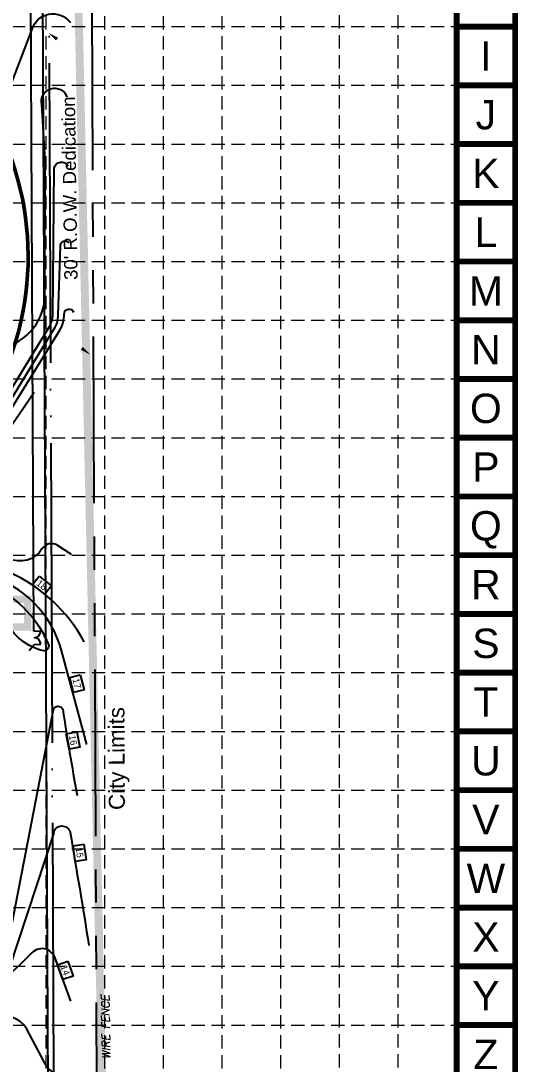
# Model space of a CAD drawing. Header units: feet. Extents: x 2467609 to 2470436, y 7119976 to 7121745.
# Drawn here: x 2470062 to 2470436, y 7120567 to 7121350 of the extents above; entities that cross this region are included whole.
import ezdxf
from ezdxf.enums import TextEntityAlignment as Align

# ---------------------------------------------------------------- set-up
doc = ezdxf.new("R2010")
doc.units = ezdxf.units.FT
doc.header["$LTSCALE"] = 100
doc.header["$MEASUREMENT"] = 0
for name, pattern in [('06117 BASE$0$PL2', [2.85, 2.25, -0.2, 0, -0.2, 0, -0.2]), ('HIDDEN', [0.375, 0.25, -0.125]), ('PHANTOM', [2.5, 1.25, -0.25, 0.25, -0.25, 0.25, -0.25]), ('SDASH', [0.15, 0.1, -0.05])]:
    doc.linetypes.add(name, pattern=pattern)
doc.layers.add('06117 BASE$0$PROP-ROW', color=1, linetype='06117 BASE$0$PL2', lineweight=25)
doc.layers.add('06117 BASE$0$X-Hevy', color=253, linetype='Continuous', lineweight=50)
for name, color, linetype in [('06117 BASE$0$SITE-Fence', 8, '06117 BASE$0$FENCELINE4'), ('06117 TOPO$0$EXWATER', 253, 'Continuous'), ('06117 TOPO$0$TEXT1', 253, 'Continuous'), ('BASE', 7, 'Continuous'), ('CITY LIMIT LINE', 2, 'PHANTOM'), ('CPCONT', 253, 'Continuous'), ('CTX2', 1, 'Continuous'), ('GRID', 254, 'HIDDEN'), ('LIMITS OF DISTURBANCE', 1, 'HIDDEN'), ('proposed ec', 6, 'SDASH')]:
    doc.layers.add(name, color=color, linetype=linetype)
doc.styles.add('06117 BASE$0$Standard', font='romans.shx')
doc.styles.add('06117 TOPO$0$STD60CL', font='ROMANS.shx', dxfattribs={"oblique": 10, "height": 6})
doc.styles.get("Standard").update_dxf_attribs({"font": 'ARIAL.TTF'})
doc.linetypes.add('06117 BASE$0$FENCELINE4', pattern='A,0.5,-0.05,["x",06117 BASE$0$Standard,S=0.16,R=0,X=-0.02,Y=-0.05],-0.15', length=0.7)

msp = doc.modelspace()

# ---------------------------------------------------------------- linework, layer by layer
at = {"layer": '06117 BASE$0$PROP-ROW'}
msp.add_line((2470082.11, 7121603.39), (2470086.5, 7120557.35), dxfattribs=at)
msp.add_line((2470082.11, 7121603.39), (2470086.5, 7120557.35), dxfattribs=at)
at = {"layer": '06117 BASE$0$SITE-Fence'}
for p, q in [((2470071.84, 7120891.81, 1218.08), (2470068.45, 7121599.21, 1218.08)), ((2470071.84, 7120891.81, 1218.08), (2470068.45, 7121599.21, 1218.08)), ((2470071.84, 7120891.81, 1218.08), (2470068.45, 7121599.21, 1218.08)), ((2470071.84, 7120891.81, 1218.08), (2470068.45, 7121599.21, 1218.08)), ((2470071.84, 7120891.81, 1218.08), (2470076.84, 7120891.86, 1218.08)), ((2470071.84, 7120891.81, 1218.08), (2470076.84, 7120891.86, 1218.08)), ((2470071.84, 7120891.81, 1218.08), (2470076.84, 7120891.86, 1218.08)), ((2470071.84, 7120891.81, 1218.08), (2470076.84, 7120891.86, 1218.08)), ((2470068.12, 7120877.19, 1218.08), (2470071.89, 7120881.81, 1218.08)), ((2470068.12, 7120877.19, 1218.08), (2470071.89, 7120881.81, 1218.08)), ((2470068.12, 7120877.19, 1218.08), (2470071.89, 7120881.81, 1218.08)), ((2470068.12, 7120877.19, 1218.08), (2470071.89, 7120881.81, 1218.08)), ((2470071.89, 7120881.81, 1218.08), (2470076.92, 7120881.86, 1218.08)), ((2470071.89, 7120881.81, 1218.08), (2470076.92, 7120881.86, 1218.08)), ((2470071.89, 7120881.81, 1218.08), (2470076.92, 7120881.86, 1218.08)), ((2470071.89, 7120881.81, 1218.08), (2470076.92, 7120881.86, 1218.08))]:
    msp.add_line(p, q, dxfattribs=at)
for centre, start, end in [((2470071.84, 7120891.81, 1218.08), 270.46654, 0.46654), ((2470071.84, 7120891.81, 1218.08), 270.46654, 0.46654), ((2470071.84, 7120891.81, 1218.08), 270.46654, 0.46654), ((2470071.84, 7120891.81, 1218.08), 270.46654, 0.46654), ((2470071.92, 7120881.82, 1218.08), 0.46654, 90.46654), ((2470071.92, 7120881.82, 1218.08), 0.46654, 90.46654), ((2470071.92, 7120881.82, 1218.08), 0.46654, 90.46654), ((2470071.92, 7120881.82, 1218.08), 0.46654, 90.46654)]:
    msp.add_arc(centre, 5, start, end, dxfattribs=at)
at = {"layer": '06117 BASE$0$X-Hevy', "linetype": 'Continuous'}
msp.add_arc((2469847.49, 7121172.94, 1218.08), 220, 324.62876, 24.71557, dxfattribs=at)
msp.add_arc((2469847.49, 7121172.94, 1218.08), 220, 324.62876, 24.71557, dxfattribs=at)
msp.add_arc((2469847.49, 7121172.94, 1218.08), 220, 324.62876, 24.71557, dxfattribs=at)
msp.add_arc((2469847.49, 7121172.94, 1218.08), 220, 324.62876, 24.71557, dxfattribs=at)
at = {"layer": '06117 TOPO$0$EXWATER', "color": 4}
msp.add_line((2470082.63, 7120535.32, 1218.08), (2470077.74, 7121554.34, 1218.08), dxfattribs=at)
at = {"layer": 'BASE', "color": 9}
msp.add_line((2470389.44, 7121698.47), (2470389.44, 7120022.67), dxfattribs=at)
at = {"layer": 'BASE', "const_width": 4.41}
for points in [[(2467611.14, 7119978.57), (2470433.54, 7119978.57), (2470433.54, 7121742.57), (2467611.14, 7121742.57)], [(2467655.15, 7120022.66), (2470389.56, 7120022.58), (2470389.51, 7121698.49), (2467655.7, 7121698.54)]]:
    msp.add_lwpolyline(points, close=True, dxfattribs=at)
for points in [[(2470433.54, 7121345.67), (2470389.44, 7121345.67)], [(2470433.54, 7121301.57), (2470389.44, 7121301.57)], [(2470433.54, 7121257.47), (2470389.44, 7121257.47)], [(2470433.54, 7121213.37), (2470389.44, 7121213.37)], [(2470433.54, 7121169.27), (2470389.44, 7121169.27)], [(2470433.54, 7121125.17), (2470389.44, 7121125.17)], [(2470433.54, 7121081.07), (2470389.44, 7121081.07)], [(2470433.54, 7121036.97), (2470389.44, 7121036.97)], [(2470433.54, 7120992.87), (2470389.44, 7120992.87)], [(2470433.54, 7120948.77), (2470389.44, 7120948.77)], [(2470433.54, 7120904.67), (2470389.44, 7120904.67)], [(2470433.54, 7120860.57), (2470389.44, 7120860.57)], [(2470433.54, 7120816.47), (2470389.44, 7120816.47)], [(2470433.54, 7120772.37), (2470389.44, 7120772.37)], [(2470433.54, 7120728.27), (2470389.44, 7120728.27)], [(2470433.54, 7120684.17), (2470389.44, 7120684.17)], [(2470433.54, 7120640.07), (2470389.44, 7120640.07)], [(2470433.54, 7120595.97), (2470389.44, 7120595.97)]]:
    msp.add_lwpolyline(points, dxfattribs=at)
at = {"layer": 'CITY LIMIT LINE', "color": 7}
msp.add_line((2470114.1, 7121612.86), (2470119.28, 7120469.56), dxfattribs=at)
at = {"layer": 'CPCONT', "color": 35}
for points in [[(2469810.7, 7121270.81), (2469836.39, 7121244.77, 0.216372), (2469936.48, 7121198.23), (2469936.48, 7121198.23, 0.250523), (2470035.69, 7121253.03), (2470070.21, 7121342.92, -0.62486), (2470099.2, 7121348.83)], [(2470080.03, 7121142.55), (2470080.27, 7121245.34), (2470077.85, 7121287.11, -0.958726), (2470096.65, 7121292.79, -0.446962)], [(2470086.06, 7121128.59), (2470086.98, 7121239.27, -0.722335), (2470097.56, 7121240.94, -0.056462)], [(2470090.04, 7121128.93), (2470091.86, 7121180.68, -0.79283), (2470098.31, 7121183.28, -0.490039)], [(2469795.81, 7121168.32), (2470022.54, 7121037.02, 0.376307), (2470044.24, 7121041.93), (2470091.28, 7121117.77, 0.131351), (2470094.58, 7121129.83, -0.835816), (2470101.56, 7121131.36, -0.414749)], [(2469799.45, 7121170.49), (2470024.4, 7121040.66, 0.39762), (2470040.83, 7121043.69), (2470087.88, 7121119.87, 0.118362), (2470090.04, 7121128.93)], [(2469802.35, 7121173.64), (2470026.2, 7121044.32, 0.433407), (2470037.32, 7121045.3), (2470083.58, 7121120.53, 0.140461), (2470086.06, 7121128.59)], [(2469837.76, 7121159.14), (2469926.64, 7121110.48, 0.193408), (2469984.8, 7121096.59), (2470043.68, 7121103.85, 0.369353), (2470080.03, 7121142.55)], [(2470072.1, 7121071.04), (2470050.51, 7121039.47, -0.393756), (2470018.15, 7121030.73), (2469948.91, 7121064.43, 0.105438), (2469885.2, 7121080.42), (2469833.83, 7121086.88, -0.162264), (2469790.28, 7121107.74, -11.731245)], [(2470109.47, 7120883.83), (2470109.47, 7120883.83, 0.165618), (2470053.4, 7120935.84, -1777.994304), (2470053.4, 7120935.84, 0.341263), (2470053.4, 7120935.84), (2469895.04, 7121015.18)], [(2470100.1, 7120949.37), (2470089.36, 7120956.27, 0.395528), (2470077.88, 7120953.57, -0.387636), (2470052.62, 7120946.48), (2469901.92, 7121017.73)], [(2470111.56, 7120806.59), (2470092.54, 7120877.19, 0.263366), (2470036.58, 7120933.78, 0.422618)], [(2470050.31, 7120899.49), (2470047.56, 7120905.32, 0.211568), (2470037.26, 7120914.23, 0.009275), (2470013.23, 7120921.09, -0.939987), (2470014.6, 7120927.95, -0.02311), (2470040.7, 7120923.15, -0.114067), (2470058.21, 7120914.58, -0.088533), (2470077.43, 7120892.28, -0.032885), (2470082.83, 7120881.49, -0.520326), (2470078.97, 7120876.91, -0.216928), (2470050.31, 7120899.49, 0.009826)], [(2469973.25, 7120571.57), (2470049.36, 7120641.45), (2470086.45, 7120832.78, -0.672676), (2470093.42, 7120833.24, 0.00509), (2470104.2, 7120768.25)], [(2470086.68, 7120740.32), (2470086.68, 7120740.32, -0.799739), (2470099.06, 7120740.68, -0.002152), (2470113.17, 7120655.66, 9.317336)], [(2470099.48, 7120614.02), (2470088.17, 7120644.84, 0.590983), (2470070.42, 7120650.39, 0.826307)], [(2470093.16, 7120558.89, -0.320173), (2470079.82, 7120567.83), (2470066.17, 7120593.41, 0.411846), (2470042.17, 7120599.76, 1.055507)]]:
    msp.add_lwpolyline(points, format="xyb", dxfattribs=at)
for points in [[(2470075.76, 7120933.07), (2470085.03, 7120925.85), (2470080.02, 7120919.42), (2470070.75, 7120926.64)], [(2470106.62, 7120858.97), (2470109.52, 7120847.59), (2470101.62, 7120845.57), (2470098.72, 7120856.96)], [(2470104.12, 7120816.22), (2470106.29, 7120804.67), (2470098.28, 7120803.17), (2470096.11, 7120814.71)], [(2470109.31, 7120731.69), (2470110.99, 7120720.07), (2470102.93, 7120718.9), (2470101.24, 7120730.52)], [(2470097.24, 7120643.87), (2470101.19, 7120632.8), (2470093.52, 7120630.06), (2470089.56, 7120641.12)]]:
    msp.add_lwpolyline(points, close=True, dxfattribs=at)
for points in [[(2470086.68, 7120740.32), (2470053.5, 7120639.21), (2469978.71, 7120571.28)], [(2470070.42, 7120650.39), (2470061.93, 7120641.89), (2469985.05, 7120570.98)]]:
    msp.add_lwpolyline(points, dxfattribs=at)
at = {"layer": 'CTX2', "color": 7}
for points in [[(2470082.74, 7121340.93, 0, 2.6, 0), (2470089.25, 7121336.28, 0, 0, -0.239758), (2470098.99, 7121317.58, 0, 0, -5.576281)], [(2470114.22, 7121099.35, 0, 2.6, 0), (2470107.76, 7121104.07, 0, 0, -0.345252), (2470099.5, 7121133.35, 0, 0, 0.179556)]]:
    msp.add_lwpolyline(points, format="xyseb", dxfattribs=at)
at = {"layer": 'GRID', "color": 252, "linetype": 'HIDDEN', "lineweight": 0, "ltscale": 0.4}
for p, q in [((2470080.74, 7121698.47), (2470080.74, 7120154.77)), ((2470124.84, 7121698.47), (2470124.84, 7120154.77)), ((2470168.94, 7121698.47), (2470168.94, 7120154.77)), ((2470213.04, 7121698.47), (2470213.04, 7120154.77)), ((2470257.14, 7121698.47), (2470257.14, 7120154.77)), ((2470301.16, 7121699.19), (2470301.16, 7120154.77)), ((2470345.26, 7121699.19), (2470345.26, 7120154.77)), ((2467655.24, 7121345.67), (2470389.44, 7121345.67)), ((2467655.24, 7121301.57), (2470389.44, 7121301.57)), ((2467655.24, 7121257.47), (2470389.44, 7121257.47)), ((2467655.24, 7121213.37), (2470389.44, 7121213.37)), ((2467655.24, 7121169.27), (2470389.44, 7121169.27)), ((2467655.24, 7121125.17), (2470389.44, 7121125.17)), ((2467655.24, 7121081.07), (2470389.44, 7121081.07)), ((2467655.24, 7121036.97), (2470389.44, 7121036.97)), ((2467655.24, 7120992.87), (2470389.44, 7120992.87)), ((2467655.24, 7120948.77), (2470389.44, 7120948.77)), ((2467655.24, 7120904.67), (2470389.44, 7120904.67)), ((2467655.24, 7120860.57), (2470389.44, 7120860.57)), ((2467655.24, 7120816.47), (2470389.44, 7120816.47)), ((2467655.24, 7120772.37), (2470389.44, 7120772.37)), ((2467655.24, 7120728.27), (2470389.44, 7120728.27)), ((2467655.24, 7120684.17), (2470389.44, 7120684.17)), ((2467655.24, 7120640.07), (2470389.44, 7120640.07)), ((2467655.24, 7120595.97), (2470389.44, 7120595.97))]:
    msp.add_line(p, q, dxfattribs=at)
at = {"layer": 'LIMITS OF DISTURBANCE', "ltscale": 2, "const_width": 6}
msp.add_lwpolyline([(2467833.01, 7121530.09), (2467846.43, 7120518.47, 0.339282), (2467879.82, 7120486.99), (2468303.87, 7120494.22), (2468842.22, 7120504.92), (2470123.96, 7120515.28), (2470099.86, 7121608.53), (2469509.9, 7121601.53), (2469502.05, 7121540.91), (2468847.18, 7121534.85), (2468155.33, 7121530.34)], format="xyb", close=True, dxfattribs=at)
at = {"layer": 'proposed ec', "color": 5, "const_width": 5.5}
msp.add_lwpolyline([(2470046.49, 7120915.62), (2470067.17, 7120915.62), (2470067.17, 7120894.96), (2470046.49, 7120894.96)], close=True, dxfattribs=at)

# ---------------------------------------------------------------- texts
at = {"layer": '06117 TOPO$0$TEXT1', "color": 7, "style": '06117 TOPO$0$STD60CL', "oblique": 10}
msp.add_text('WIRE FENCE', height=6, rotation=90.90584, dxfattribs=at).set_placement((2470129.23, 7120570.51, 588.79))
at = {"layer": 'BASE'}
for s, p in [('I', (2470411.49, 7121323.62)), ('J', (2470411.49, 7121279.52)), ('K', (2470411.49, 7121235.42)), ('L', (2470411.49, 7121191.32)), ('M', (2470411.49, 7121147.22)), ('N', (2470411.49, 7121103.12)), ('O', (2470411.49, 7121059.02)), ('P', (2470411.49, 7121014.92)), ('Q', (2470411.49, 7120970.82)), ('R', (2470411.49, 7120926.72)), ('S', (2470411.49, 7120882.62)), ('T', (2470411.49, 7120838.52)), ('U', (2470411.49, 7120794.42)), ('V', (2470411.49, 7120750.32)), ('W', (2470411.49, 7120706.22)), ('X', (2470411.49, 7120662.12)), ('Y', (2470411.49, 7120618.02)), ('Z', (2470411.49, 7120573.92))]:
    msp.add_text(s, height=22.05, dxfattribs=at).set_placement(p, align=Align.MIDDLE_CENTER)
at = {"layer": 'CPCONT', "color": 35}
for s, rotation, p in [('18', 322.0986, (2470076.2, 7120924.42)), ('17', 284.31356, (2470101.67, 7120851.87)), ('16', 280.64312, (2470098.73, 7120809.45)), ('15', 278.25981, (2470103.64, 7120725.15)), ('14', 289.66862, (2470092.97, 7120636.33))]:
    msp.add_text(s, height=5, rotation=rotation, dxfattribs=at).set_placement(p, align=Align.CENTER)
at = {"layer": 'CTX2', "color": 7}
for s, height, rotation, p in [("30' R.O.W. Dedication", 10, 90.82616, (2470103.66, 7121224.38)), ('City Limits', 12, 90.25944, (2470139.95, 7120796.09))]:
    msp.add_text(s, height=height, rotation=rotation, dxfattribs=at).set_placement(p, align=Align.CENTER)

doc.saveas('drawing.dxf')
